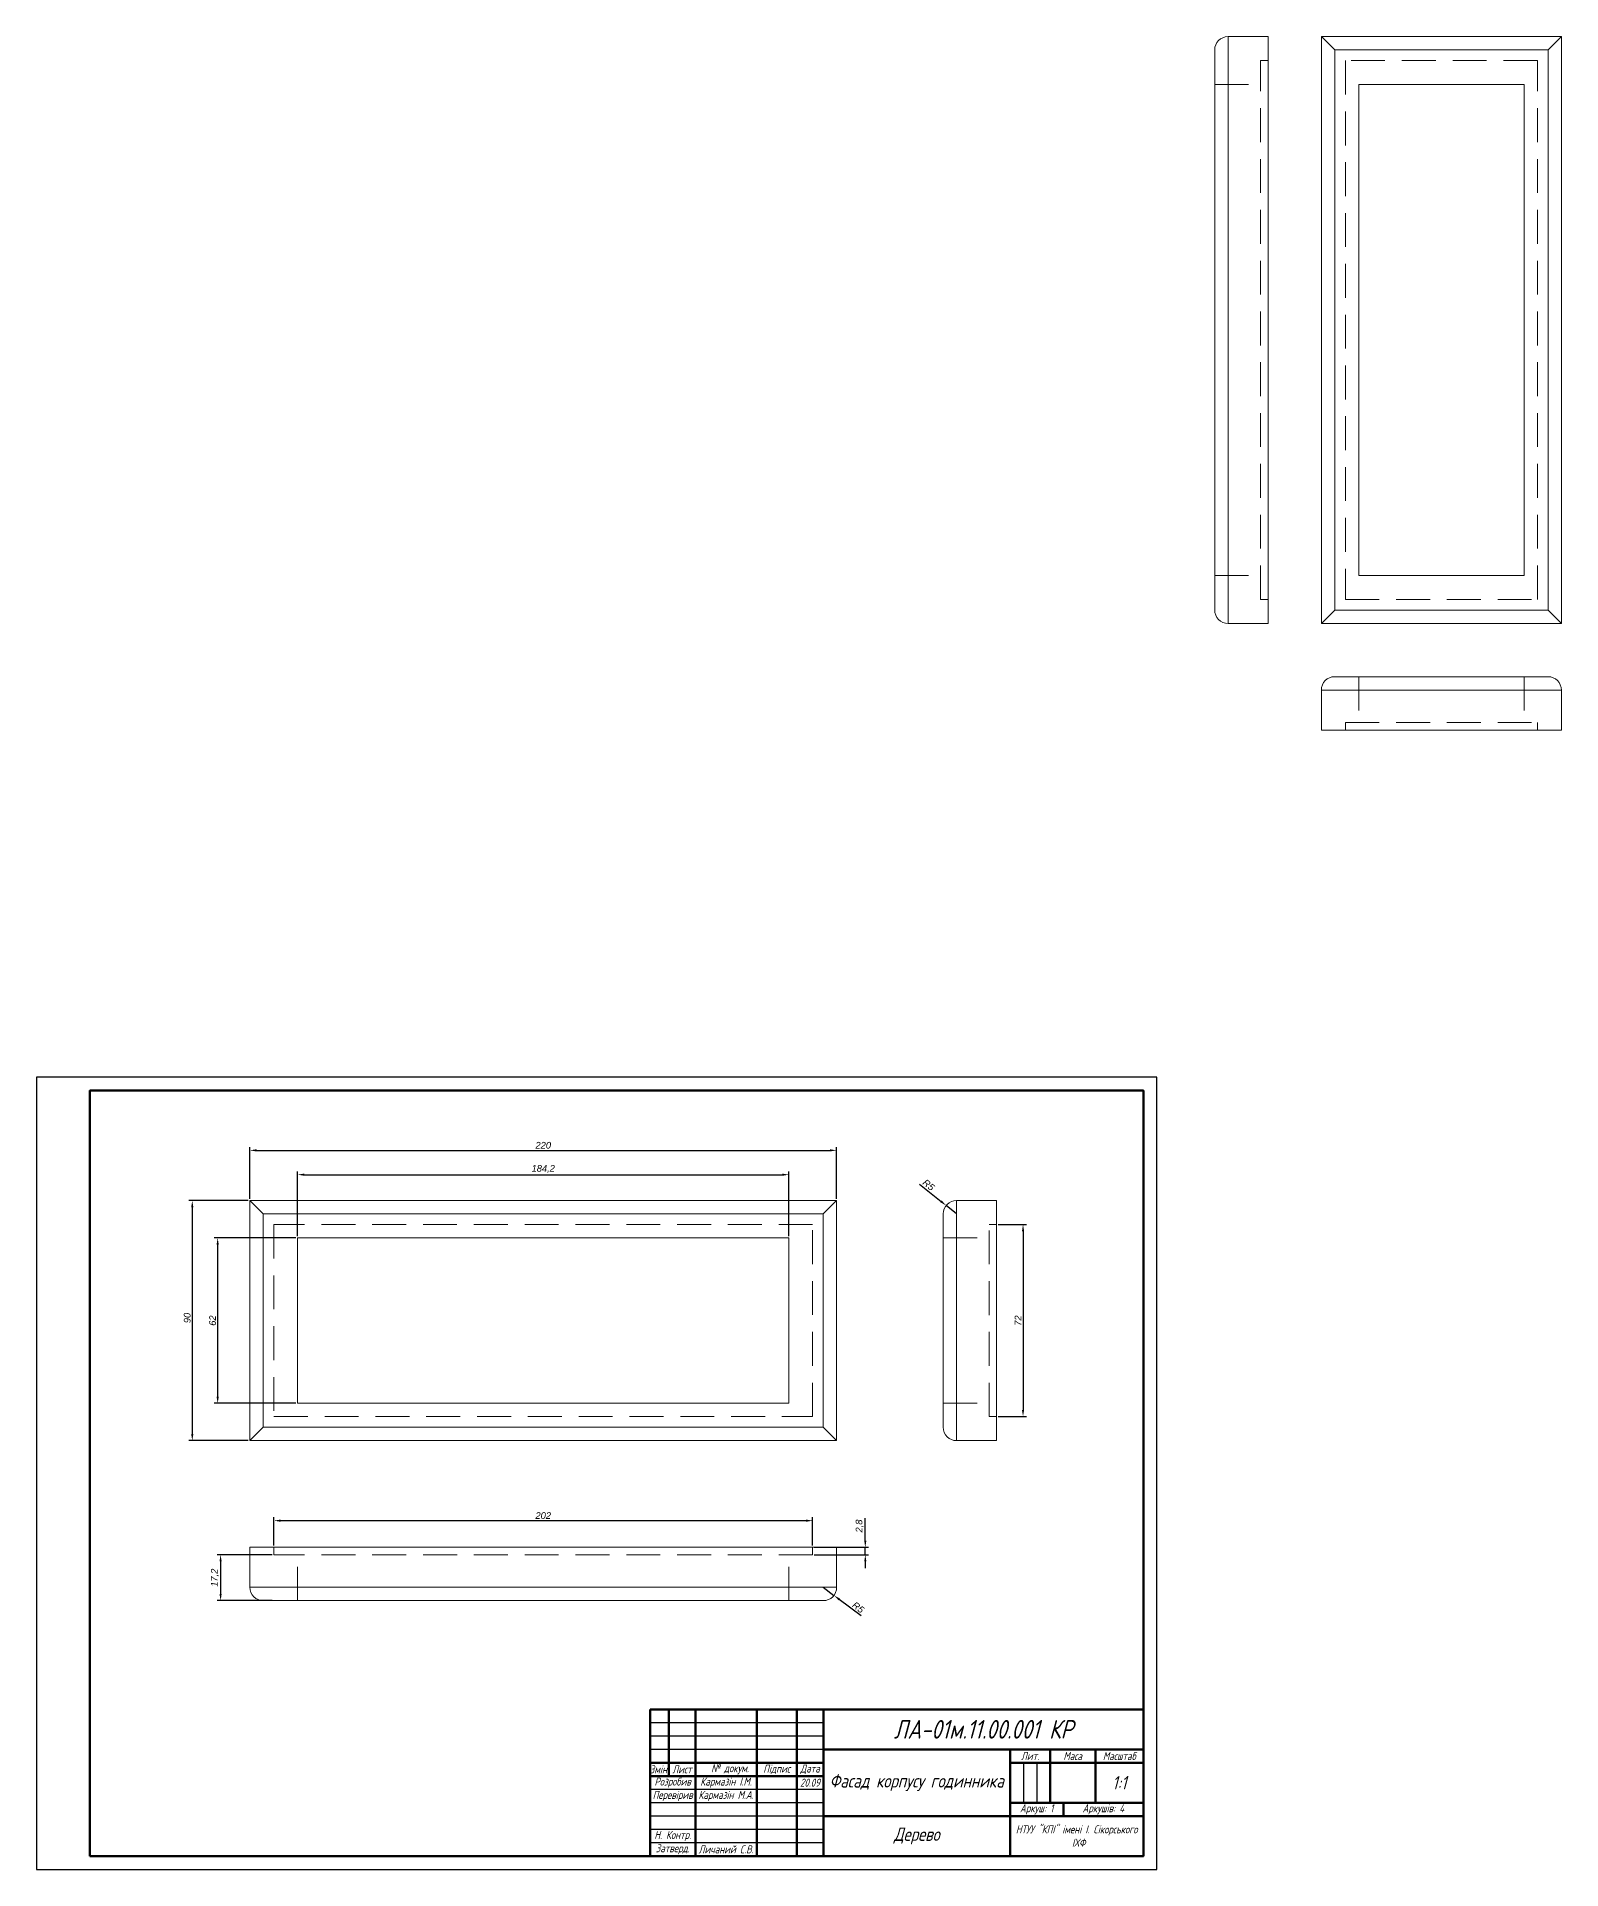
# Model space of a CAD drawing. Header units: millimetres. Extents: x -660 to 572, y 0 to 687.
# Drawn here: x 0 to 572, y 0 to 687 of the extents above; entities that cross this region are included whole.
import ezdxf

# ---------------------------------------------------------------- set-up
doc = ezdxf.new("R2010")
doc.units = ezdxf.units.MM
doc.linetypes.add('DASHED', pattern=[19.05, 12.7, -6.35])
doc.layers.add('Solid thick line', color=250, linetype='Continuous', lineweight=60)
doc.layers.add('Solid thin line', color=250, linetype='Continuous', lineweight=30)
doc.styles.add('GOST A', font='8234.ttf', dxfattribs={"height": 3})
doc.styles.get("Standard").update_dxf_attribs({"font": 'ariali.ttf'})
doc.dimstyles.new('ISO-25', dxfattribs={"dimtxt": 2.5, "dimasz": 2.5, "dimexe": 1.25, "dimexo": 0.625, "dimtad": 1, "dimtxsty": 'Standard', "dimcen": 2.5, "dimadec": 0, "dimazin": 0, "dimtfac": 1, "dimtmove": 0, "dimatfit": 3, "dimfxl": 1, "dimarcsym": 0})

# ---------------------------------------------------------------- blocks, each defined once
blk = doc.blocks.new('A$C7a02fa1e')
at = {"linetype": 'Continuous', "lineweight": 0, "extrusion": (0, 1, -2.22045e-16)}
for p, q in [((-152.05, 53.81), (-147.05, 48.81)), ((-152.05, 53.81), (-152.05, -36.19)), ((67.95, 53.81), (-152.05, 53.81)), ((-147.05, -31.19), (-147.05, 48.81)), ((-147.05, 48.81), (62.95, 48.81)), ((67.95, 53.81), (62.95, 48.81)), ((62.95, 48.81), (62.95, -31.19)), ((67.95, -36.19), (67.95, 53.81)), ((-134.15, -22.19), (-134.15, 39.81)), ((-134.15, 39.81), (50.05, 39.81)), ((50.05, 39.81), (50.05, -22.19)), ((50.05, -22.19), (-134.15, -22.19)), ((-152.05, -36.19), (-147.05, -31.19)), ((62.95, -31.19), (-147.05, -31.19)), ((67.95, -36.19), (62.95, -31.19)), ((-152.05, -36.19), (67.95, -36.19))]:
    blk.add_line(p, q, dxfattribs=at)
at = {"linetype": 'DASHED', "lineweight": 0, "extrusion": (0, 1, -2.22045e-16)}
for p, q in [((-143.05, 44.81), (-143.05, -27.19)), ((58.95, 44.81), (-143.05, 44.81)), ((58.95, -27.19), (58.95, 44.81)), ((-143.05, -27.19), (58.95, -27.19))]:
    blk.add_line(p, q, dxfattribs=at)
blk = doc.blocks.new('A$C97db46a5')
at = {"linetype": 'Continuous', "lineweight": 0}
for p, q in [((-74.11, 196.64), (-294.11, 196.64)), ((-294.11, 196.64), (-294.11, 181.64)), ((-74.11, 196.64), (-74.11, 181.64)), ((-74.11, 181.64), (-294.11, 181.64)), ((-289.11, 176.64), (-79.11, 176.64))]:
    blk.add_line(p, q, dxfattribs=at)
at = {"linetype": 'DASHED', "lineweight": 0}
for p, q in [((-285.11, 196.64), (-285.11, 193.84)), ((-83.11, 193.84), (-285.11, 193.84)), ((-276.21, 176.64), (-276.21, 193.84)), ((-92.01, 176.64), (-92.01, 193.84)), ((-83.11, 196.64), (-83.11, 193.84))]:
    blk.add_line(p, q, dxfattribs=at)
at = {"linetype": 'Continuous', "lineweight": 0}
for centre, start, end in [((-289.11, 181.64), 180, 270), ((-79.11, 181.64), 270, 0)]:
    blk.add_arc(centre, 5, start, end, dxfattribs=at)
blk = doc.blocks.new('A$C3d07fc06')
at = {"linetype": 'Continuous', "lineweight": 0, "extrusion": (2.22045e-16, 1, -2.22045e-16)}
for p, q in [((100.75, -35), (100.75, 55)), ((115.75, 55), (100.75, 55)), ((115.75, -35), (115.75, 55)), ((95.75, 50), (95.75, -30)), ((115.75, -35), (100.75, -35))]:
    blk.add_line(p, q, dxfattribs=at)
at = {"linetype": 'DASHED', "lineweight": 0, "extrusion": (2.22045e-16, 1, -2.22045e-16)}
for p, q in [((115.75, 46), (112.95, 46)), ((112.95, -26), (112.95, 46)), ((95.75, 41), (112.95, 41)), ((95.75, -21), (112.95, -21)), ((115.75, -26), (112.95, -26))]:
    blk.add_line(p, q, dxfattribs=at)
at = {"linetype": 'Continuous', "lineweight": 0, "extrusion": (-4.93038e-32, -2.22045e-16, -1)}
blk.add_arc((-100.75, 50), 5, 0, 90, dxfattribs=at)
at = {"linetype": 'Continuous', "lineweight": 0}
blk.add_arc((100.75, -30), 5, 180, 270, dxfattribs=at)
blk = doc.blocks.new('*D4')
at = {"color": 0, "lineweight": -2, "transparency": 16777216}
for p, q in [((97.25, 236.76), (66.62, 236.76)), ((67.87, 234.26), (67.87, 177.26)), ((97.25, 174.76), (66.62, 174.76))]:
    blk.add_line(p, q, dxfattribs=at)
at = {"color": 0, "transparency": 16777216}
for points in [[(67.46, 234.26), (68.29, 234.26), (67.87, 236.76)], [(67.46, 177.26), (68.29, 177.26), (67.87, 174.76)]]:
    blk.add_solid(points, dxfattribs=at)
at = {"layer": 'Defpoints', "color": 0, "transparency": 16777216}
for p in [(97.87, 236.76), (67.87, 174.76), (97.87, 174.76)]:
    blk.add_point(p, dxfattribs=at)
at = {"color": 0, "transparency": 16777216, "insert": (65.97, 205.76), "char_height": 2.5, "attachment_point": 5, "rotation": 90}
blk.add_mtext('62', dxfattribs=at)
blk = doc.blocks.new('*D5')
at = {"color": 0, "lineweight": -2, "transparency": 16777216}
for p, q in [((79.35, 250.76), (57.11, 250.76)), ((58.36, 248.26), (58.36, 163.26)), ((79.35, 160.76), (57.11, 160.76))]:
    blk.add_line(p, q, dxfattribs=at)
at = {"color": 0, "transparency": 16777216}
for points in [[(57.94, 248.26), (58.77, 248.26), (58.36, 250.76)], [(57.94, 163.26), (58.77, 163.26), (58.36, 160.76)]]:
    blk.add_solid(points, dxfattribs=at)
at = {"layer": 'Defpoints', "color": 0, "transparency": 16777216}
for p in [(79.97, 250.76), (58.36, 160.76), (79.97, 160.76)]:
    blk.add_point(p, dxfattribs=at)
at = {"color": 0, "transparency": 16777216, "insert": (56.46, 206.75), "char_height": 2.5, "attachment_point": 5, "rotation": 90}
blk.add_mtext('90', dxfattribs=at)
blk = doc.blocks.new('*D6')
at = {"color": 0, "lineweight": -2, "transparency": 16777216}
for p, q in [((97.87, 237.39), (97.87, 261.73)), ((282.07, 237.39), (282.07, 261.73)), ((100.37, 260.48), (279.57, 260.48))]:
    blk.add_line(p, q, dxfattribs=at)
at = {"color": 0, "transparency": 16777216}
for points in [[(100.37, 260.9), (100.37, 260.07), (97.87, 260.48)], [(279.57, 260.9), (279.57, 260.07), (282.07, 260.48)]]:
    blk.add_solid(points, dxfattribs=at)
at = {"layer": 'Defpoints', "color": 0, "transparency": 16777216}
for p in [(282.07, 260.48), (97.87, 236.76), (282.07, 236.76)]:
    blk.add_point(p, dxfattribs=at)
at = {"color": 0, "transparency": 16777216, "insert": (189.97, 262.62), "char_height": 2.5, "attachment_point": 5}
blk.add_mtext('184,2', dxfattribs=at)
blk = doc.blocks.new('*D7')
at = {"color": 0, "lineweight": -2, "transparency": 16777216}
for p, q in [((79.97, 251.39), (79.97, 270.85)), ((82.47, 269.6), (297.47, 269.6)), ((299.97, 251.39), (299.97, 270.85))]:
    blk.add_line(p, q, dxfattribs=at)
at = {"color": 0, "transparency": 16777216}
for points in [[(82.47, 270.02), (82.47, 269.18), (79.97, 269.6)], [(297.47, 270.02), (297.47, 269.18), (299.97, 269.6)]]:
    blk.add_solid(points, dxfattribs=at)
at = {"layer": 'Defpoints', "color": 0, "transparency": 16777216}
for p in [(299.97, 269.6), (79.97, 250.76), (299.97, 250.76)]:
    blk.add_point(p, dxfattribs=at)
at = {"color": 0, "transparency": 16777216, "insert": (189.97, 271.5), "char_height": 2.5, "attachment_point": 5}
blk.add_mtext('220', dxfattribs=at)
blk = doc.blocks.new('*D8')
at = {"color": 0, "lineweight": -2, "transparency": 16777216}
for p, q in [((88.97, 121.39), (88.97, 132)), ((91.47, 130.75), (288.47, 130.75)), ((290.97, 121.39), (290.97, 132))]:
    blk.add_line(p, q, dxfattribs=at)
at = {"color": 0, "transparency": 16777216}
for points in [[(91.47, 131.16), (91.47, 130.33), (88.97, 130.75)], [(288.47, 131.16), (288.47, 130.33), (290.97, 130.75)]]:
    blk.add_solid(points, dxfattribs=at)
at = {"layer": 'Defpoints', "color": 0, "transparency": 16777216}
for p in [(290.97, 130.75), (88.97, 120.76), (290.97, 120.76)]:
    blk.add_point(p, dxfattribs=at)
at = {"color": 0, "transparency": 16777216, "insert": (189.97, 132.65), "char_height": 2.5, "attachment_point": 5}
blk.add_mtext('202', dxfattribs=at)
blk = doc.blocks.new('*D9')
at = {"color": 0, "lineweight": -2, "transparency": 16777216}
for p, q in [((310.73, 123.26), (310.73, 131.69)), ((291.6, 120.76), (311.98, 120.76)), ((291.6, 117.96), (311.98, 117.96)), ((310.73, 117.96), (310.73, 120.76)), ((310.73, 115.46), (310.73, 112.96))]:
    blk.add_line(p, q, dxfattribs=at)
at = {"color": 0, "transparency": 16777216}
for points in [[(310.32, 123.26), (311.15, 123.26), (310.73, 120.76)], [(310.32, 115.46), (311.15, 115.46), (310.73, 117.96)]]:
    blk.add_solid(points, dxfattribs=at)
at = {"layer": 'Defpoints', "color": 0, "transparency": 16777216}
for p in [(290.97, 120.76), (290.97, 117.96), (310.73, 120.76)]:
    blk.add_point(p, dxfattribs=at)
at = {"color": 0, "transparency": 16777216, "insert": (308.6, 128.73), "char_height": 2.5, "attachment_point": 5, "rotation": 90}
blk.add_mtext('2,8', dxfattribs=at)
blk = doc.blocks.new('*D11')
at = {"color": 0, "lineweight": -2, "transparency": 16777216}
for p, q in [((294.97, 105.76), (298.96, 102.74)), ((309.17, 95.02), (300.96, 101.24))]:
    blk.add_line(p, q, dxfattribs=at)
at = {"color": 0, "transparency": 16777216}
blk.add_solid([(301.21, 101.57), (300.7, 100.9), (298.96, 102.74)], dxfattribs=at)
at = {"layer": 'Defpoints', "color": 0, "transparency": 16777216}
for p in [(294.97, 105.76), (298.96, 102.74)]:
    blk.add_point(p, dxfattribs=at)
at = {"color": 0, "transparency": 16777216, "insert": (308.08, 98.22), "char_height": 2.5, "attachment_point": 5, "rotation": 322.89645}
blk.add_mtext('R5', dxfattribs=at)
blk = doc.blocks.new('*D12')
at = {"color": 0, "lineweight": -2, "transparency": 16777216}
for p, q in [((331.1, 256.92), (339.13, 250.46)), ((344.97, 245.76), (341.08, 248.9))]:
    blk.add_line(p, q, dxfattribs=at)
at = {"color": 0, "transparency": 16777216}
blk.add_solid([(339.39, 250.79), (338.87, 250.14), (341.08, 248.9)], dxfattribs=at)
at = {"layer": 'Defpoints', "color": 0, "transparency": 16777216}
for p in [(341.08, 248.9), (344.97, 245.76)]:
    blk.add_point(p, dxfattribs=at)
at = {"color": 0, "transparency": 16777216, "insert": (334.48, 256.64), "char_height": 2.5, "attachment_point": 5, "rotation": 321.17516}
blk.add_mtext('R5', dxfattribs=at)
blk = doc.blocks.new('*D13')
at = {"color": 0, "lineweight": -2, "transparency": 16777216}
for p, q in [((88.35, 117.96), (67.73, 117.96)), ((68.98, 115.46), (68.98, 103.26)), ((88.35, 100.76), (67.73, 100.76))]:
    blk.add_line(p, q, dxfattribs=at)
at = {"color": 0, "transparency": 16777216}
for points in [[(68.56, 115.46), (69.39, 115.46), (68.98, 117.96)], [(68.56, 103.26), (69.39, 103.26), (68.98, 100.76)]]:
    blk.add_solid(points, dxfattribs=at)
at = {"layer": 'Defpoints', "color": 0, "transparency": 16777216}
for p in [(88.97, 117.96), (68.98, 100.76), (88.97, 100.76)]:
    blk.add_point(p, dxfattribs=at)
at = {"color": 0, "transparency": 16777216, "insert": (66.84, 109.36), "char_height": 2.5, "attachment_point": 5, "rotation": 90}
blk.add_mtext('17,2', dxfattribs=at)
blk = doc.blocks.new('*D14')
at = {"color": 0, "lineweight": -2, "transparency": 16777216}
for p, q in [((360.6, 241.76), (371.13, 241.76)), ((369.88, 239.26), (369.88, 172.26)), ((360.6, 169.76), (371.13, 169.76))]:
    blk.add_line(p, q, dxfattribs=at)
at = {"color": 0, "transparency": 16777216}
for points in [[(369.47, 239.26), (370.3, 239.26), (369.88, 241.76)], [(369.47, 172.26), (370.3, 172.26), (369.88, 169.76)]]:
    blk.add_solid(points, dxfattribs=at)
at = {"layer": 'Defpoints', "color": 0, "transparency": 16777216}
for p in [(359.97, 241.76), (359.97, 169.76), (369.88, 169.76)]:
    blk.add_point(p, dxfattribs=at)
at = {"color": 0, "transparency": 16777216, "insert": (368, 205.76), "char_height": 2.5, "attachment_point": 5, "rotation": 90}
blk.add_mtext('72', dxfattribs=at)

msp = doc.modelspace()

# ---------------------------------------------------------------- linework, layer by layer
msp.add_lwpolyline([(0, 0), (420, 0), (420, 297), (0, 297)], close=True)
at = {"layer": 'Solid thick line'}
for p, q in [((415, 60), (230, 60)), ((230, 60), (230, 5)), ((237, 60), (237, 35)), ((247, 60), (247, 5)), ((270, 60), (270, 5)), ((285, 60), (285, 5)), ((295, 60), (295, 5)), ((415, 45), (295, 45)), ((365, 45), (365, 5)), ((380, 45), (380, 25)), ((397, 45), (397, 25)), ((295, 40), (230, 40)), ((295, 35), (230, 35)), ((365, 40), (415, 40)), ((365, 25), (415, 25)), ((385, 25), (385, 20)), ((415, 20), (295, 20))]:
    msp.add_line(p, q, dxfattribs=at)
msp.add_lwpolyline([(20, 5), (415, 5), (415, 292), (20, 292)], close=True, dxfattribs=at)
at = {"layer": 'Solid thin line'}
for p, q in [((295, 55), (230, 55)), ((295, 50), (230, 50)), ((295, 45), (230, 45)), ((370, 40), (370, 25)), ((375, 40), (375, 25)), ((295, 30), (230, 30)), ((295, 25), (230, 25)), ((295, 20), (230, 20)), ((295, 15), (230, 15)), ((295, 10), (230, 10))]:
    msp.add_line(p, q, dxfattribs=at)

# ---------------------------------------------------------------- block references
at = {"rotation": 270}
for name, p in [('A$C97db46a5', (265.105, 393.094)), ('A$C7a02fa1e', (517.94, 535.155)), ('A$C3d07fc06', (516.746, 542.953))]:
    msp.add_blockref(name, p, dxfattribs=at)
for name, p in [('A$C7a02fa1e', (232.026, 196.954)), ('A$C3d07fc06', (244.228, 195.76)), ('A$C97db46a5', (374.087, -75.881))]:
    msp.add_blockref(name, p)

# ---------------------------------------------------------------- texts
at = {"layer": 'Solid thick line', "attachment_point": 5, "style": 'GOST A'}
for s, width, gutter_width, insert, char_height in [('\\pxqc;{\\fGOST type A|b0|i1|c204|p34;\\C0;ЛА-01м.11.00.001 КР}', 120, 12.5, (355, 52.5), 7), ('\\pxqc;{\\fGOST type A|b0|i1|c204|p34;Лит.}', 15, 15, (372.5, 42.5), 3), ('\\pxqc;{\\fGOST type A|b0|i1|c204|p34;Змін.}', 7, 15, (233.5, 37.5), 3), ('\\pxqc;{\\fGOST type A|b0|i1|c204|p34;Розробив}', 17, 15, (238.5, 32.5), 3), ('\\pxqc;{\\fGOST type A|b0|i1|c204|p34;Лист}', 10, 15, (242, 37.5), 3), ('\\pxi-3,l4,qc,t4;{\\fGOST type A|b0|i1|c204|p34;№ докум.}', 23, 15, (258.5, 37.5), 3), ('\\pxqc;{\\fGOST type A|b0|i1|c204|p34;Підпис}', 15, 15, (277.5, 37.5), 3), ('\\pxqc;{\\fGOST type A|b0|i1|c204|p34;Дата}', 10, 15, (290, 37.5), 3), ('\\pxqc;{\\fGOST type A|b0|i1|c204|p34;Перевірив}', 17, 15, (238.5, 27.5), 3), ('\\pxqc;{\\fGOST type A|b0|i1|c204|p34;Н. Контр.}', 17, 15, (238.5, 12.5), 3), ('\\pxqc;{\\fGOST type A|b0|i1|c204|p34;Затверд.}', 17, 15, (238.5, 7.5), 3)]:
    msp.add_mtext_dynamic_manual_height_columns(s, width=width, gutter_width=gutter_width, heights=[0], dxfattribs=dict(at, insert=insert, char_height=char_height))
at = {"layer": 'Solid thin line', "attachment_point": 5, "style": 'GOST A'}
for s, width, insert, char_height in [('\\pxqc;{\\fGOST type A|b0|i1|c204|p34;Маса}', 17, (388.5, 42.5), 3), ('\\pxqc;{\\fGOST type A|b0|i1|c204|p34;Масштаб}', 18, (406, 42.5), 3), ('\\pxqc;{\\fGOST type A|b0|i1|c204|p34;Кармазін І.М.}', 23, (258.5, 32.5), 3), ('\\pxqc;{\\fGOST type A|b0|i1|c204|p34;Фасад корпусу годинника}', 70, (330, 32.5), 5), ('\\pxqc;{\\fGOST type A|b0|i1|c204|p34;1:1}', 18, (406, 32.5), 5), ('\\pxqc;{\\fGOST type A|b0|i1|c204|p34;Кармазін М.А.}', 23, (258.5, 27.5), 3), ('\\pxqc;{\\fGOST type A|b0|i1|c204|p34;20.09}', 10, (290, 32.5), 3), ('\\pxqc;{\\fGOST type A|b0|i1|c204|p34;Аркуш: 1}', 20, (375, 22.5), 3), ('\\pxqc;{\\fGOST type A|b0|i1|c204|p34;Аркушів: 4}', 30, (400, 22.5), 3), ('\\pxqc;{\\fGOST type A|b0|i1|c204|p34;Дерево}', 70, (330, 12.5), 5), ('\\pxqc;{\\fGOST type A|b0|i1|c204|p34;НТУУ "КПІ" імені І. Сікорського\\P ІХФ}', 50, (390, 12.5), 3), ('\\pxqc;{\\fGOST type A|b0|i1|c204|p34;Личаний С.В.}', 23, (258.5, 7.5), 3)]:
    msp.add_mtext_dynamic_manual_height_columns(s, width=width, gutter_width=12.5, heights=[0], dxfattribs=dict(at, insert=insert, char_height=char_height))

# ---------------------------------------------------------------- dimensions: what is measured, and where the dimension line sits
for base, p1, p2, picture, middle in [((299.974, 269.6), (79.974, 250.76), (299.974, 250.76), '*D7', (189.974, 271.501)), ((282.074, 260.483), (97.874, 236.76), (282.074, 236.76), '*D6', (189.974, 262.616)), ((290.974, 130.748), (88.974, 120.76), (290.974, 120.76), '*D8', (189.974, 132.65))]:
    dim = msp.add_linear_dim(base=base, p1=p1, p2=p2, dimstyle='ISO-25')
    dim.commit()
    dim.dimension.update_dxf_attribs({"geometry": picture, "text_midpoint": middle})
for center, mpoint, picture, middle in [((344.974, 245.76), (341.079, 248.895), '*D12', (333.288, 255.165)), ((294.974, 105.76), (298.962, 102.744), '*D11', (306.937, 96.712))]:
    dim = msp.add_radius_dim(center=center, mpoint=mpoint, dimstyle='ISO-25')
    dim.commit()
    dim.dimension.update_dxf_attribs({"geometry": picture, "text_midpoint": middle, "dimtype": 164})
dim = msp.add_linear_dim(base=(58.358, 160.76), p1=(79.974, 250.76), p2=(79.974, 160.76), angle=90, dimstyle='ISO-25')
dim.commit()
dim.dimension.update_dxf_attribs({"geometry": '*D5', "text_midpoint": (58.358, 206.748), "dimtype": 160})
for base, p1, p2, picture, middle in [((369.882, 169.76), (359.974, 241.76), (359.974, 169.76), '*D14', (368.002, 205.76)), ((67.874, 174.76), (97.874, 236.76), (97.874, 174.76), '*D4', (65.973, 205.76)), ((310.735, 120.76), (290.974, 117.96), (290.974, 120.76), '*D9', (308.602, 128.725)), ((68.976, 100.76), (88.974, 117.96), (88.974, 100.76), '*D13', (66.844, 109.36))]:
    dim = msp.add_linear_dim(base=base, p1=p1, p2=p2, angle=90, dimstyle='ISO-25')
    dim.commit()
    dim.dimension.update_dxf_attribs({"geometry": picture, "text_midpoint": middle})

doc.saveas('drawing.dxf')
